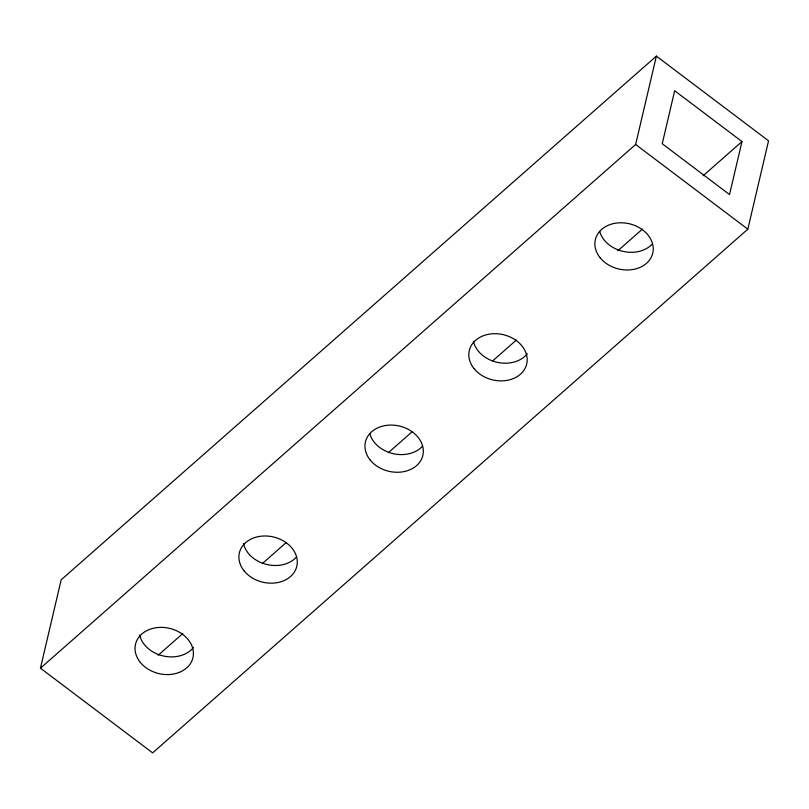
<?xml version="1.0" encoding="UTF-8"?>
<svg xmlns="http://www.w3.org/2000/svg" width="809" height="809" viewBox="0 0 809 809"><rect width="100%" height="100%" fill="white"/><g stroke="black" fill="none" stroke-linecap="round" stroke-linejoin="round"><path stroke-width="1.21" d="M40.45 668.183L61.171 579.82L656.372 56.124L768.55 140.817L747.829 229.18L152.628 752.876L40.45 668.183L635.652 144.477L656.372 56.124M741.974 141.555L729.536 194.565L662.237 143.749L674.666 90.729L741.974 141.555L703.112 175.745M158.139 655.25L182.783 633.568M262.399 563.519L286.093 542.667M388.451 452.605L412.145 431.753M492.701 360.875L516.405 340.023M617.813 250.79L642.457 229.109M635.652 144.477L747.829 229.18M527.235 353.776A29.478 23.228 13.2 0 1 496.948 362.26A29.478 23.228 13.2 0 1 473.427 341.307M296.498 557.037A29.478 23.228 13.2 0 1 266.282 564.369A29.478 23.228 13.2 0 1 243.509 543.597M652.459 243.843A29.478 23.228 13.2 0 1 622.859 251.326A29.478 23.228 13.2 0 1 599.722 231.435M193.452 647.463A29.478 23.228 13.2 0 1 163.165 655.937A29.478 23.228 13.2 0 1 139.644 634.994M422.541 446.143A29.478 23.228 13.2 0 1 392.952 453.616A29.478 23.228 13.2 0 1 369.814 433.725M474.165 368.773A29.478 23.228 13.2 0 0 524.505 369.4A29.478 23.228 13.2 0 0 495.351 333.692A29.478 23.228 13.2 0 0 474.165 368.773M370.3 460.159A29.478 23.228 13.2 0 0 420.64 460.786A29.478 23.228 13.2 0 0 391.475 425.079A29.478 23.228 13.2 0 0 370.3 460.159M244.247 571.063A29.478 23.228 13.2 0 0 294.597 571.69A29.478 23.228 13.2 0 0 265.433 535.983A29.478 23.228 13.2 0 0 244.247 571.063M600.207 257.869A29.478 23.228 13.2 0 0 650.557 258.496A29.478 23.228 13.2 0 0 621.393 222.788A29.478 23.228 13.2 0 0 600.207 257.869M140.382 662.46A29.478 23.228 13.2 0 0 190.732 663.087A29.478 23.228 13.2 0 0 161.567 627.38A29.478 23.228 13.2 0 0 140.382 662.46"/></g></svg>
